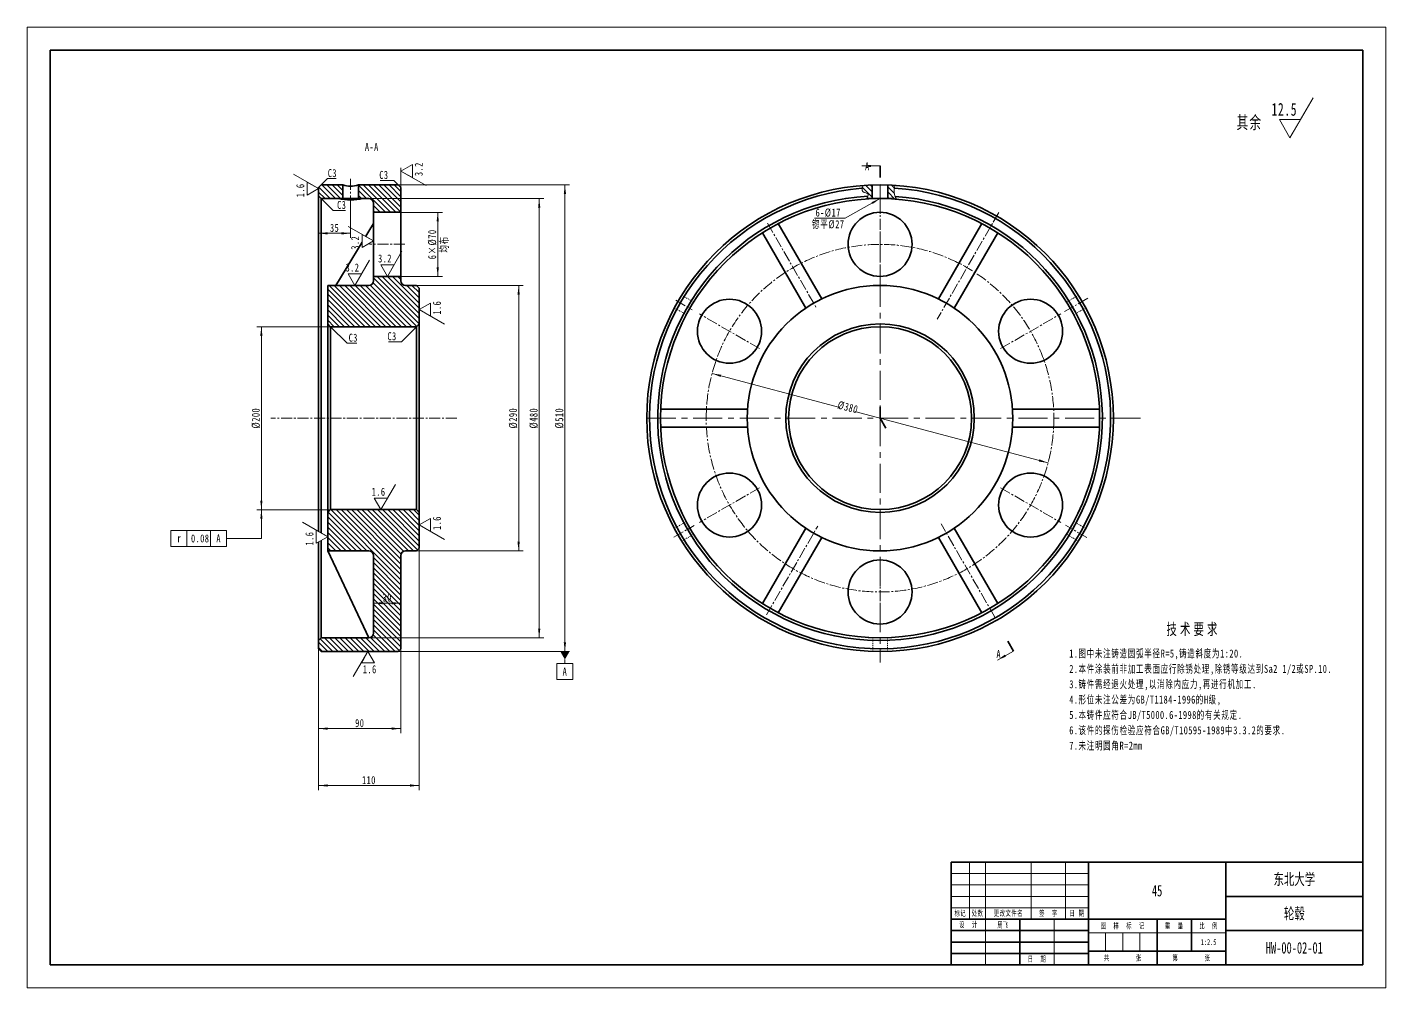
# Model space of a CAD drawing. Header units: millimetres. Extents: x -742 to 742, y -525 to 525.
import ezdxf
from ezdxf.enums import TextEntityAlignment as Align

# ---------------------------------------------------------------- set-up
doc = ezdxf.new("R2010")
doc.units = ezdxf.units.MM
for name, pattern in [('CENTER', [50.8, 31.75, -6.35, 6.35, -6.35]), ('点画线', [18, 12, -2, 2, -2]), ('虚线', [2, 1, -1])]:
    doc.linetypes.add(name, pattern=pattern)
doc.layers.get('0').update_dxf_attribs({"lineweight": 35})
for name, color, linetype, lineweight in [('中心线', 1, 'CENTER', 15), ('中心线层', 1, '点画线', 18), ('剖面线层', 4, 'Continuous', 18), ('尺寸线层', 3, 'Continuous', 18), ('粗实线层', 7, 'Continuous', 35), ('细实线层', 7, 'Continuous', 18), ('虚线层', 6, '虚线', 18)]:
    doc.layers.add(name, color=color, linetype=linetype, lineweight=lineweight)
doc.styles.add('TitleStyle', font='', dxfattribs={"width": 0.667})
doc.styles.add('标准', font='', dxfattribs={"width": 0.667})
doc.styles.get('TitleStyle').set_extended_font_data('宋体')
doc.styles.get('标准').set_extended_font_data('宋体')
doc.dimstyles.new('标准', dxfattribs={"dimscale": 2.5, "dimtxt": 3.5, "dimasz": 4, "dimexe": 2, "dimexo": 0, "dimtad": 1, "dimdsep": 46, "dimtxsty": '标准', "dimblk": '_CAXARROW', "dimcen": 0, "dimdle": 6, "dimazin": 2, "dimtfac": 0.707107, "dimtdec": 3, "dimtmove": 2, "dimatfit": 3, "dimfxl": 1, "dimfrac": 2, "dimtolj": 1, "dimarcsym": 1})
pattern_1 = [(135, (0, 0), (-2.828427, -2.828427), [])]

# ---------------------------------------------------------------- blocks, each defined once
blk = doc.blocks.new('*X2')
at = {"layer": '尺寸线层', "linetype": 'Continuous'}
for points in [[(-154.8, 352.6), (-153.5, 342.6), (-156, 342.6)], [(-154.8, -157.4), (-153.5, -147.4), (-156, -147.4)]]:
    blk.add_hatch(color=0, dxfattribs=at).paths.add_polyline_path(points, flags=0)
at = {"layer": '尺寸线层', "color": 0, "linetype": 'Continuous'}
for p, q in [((-337, 352.6), (-149.8, 352.6)), ((-154.8, 352.6), (-154.8, -157.4)), ((-337, -157.4), (-149.8, -157.4))]:
    blk.add_line(p, q, dxfattribs=at)
at = {"layer": '尺寸线层', "color": 0, "insert": (-160.8, 97.6), "char_height": 8.75, "width": 34.522, "attachment_point": 5, "rotation": 90, "line_spacing_factor": 1.15057, "style": '标准'}
blk.add_mtext('\\T1.1;%%C510', dxfattribs=at)
blk = doc.blocks.new('_CAXARROW')
blk.add_hatch(color=0).paths.add_polyline_path([(0, 0), (-1, 0.125), (-1, -0.125)], flags=0)
blk = doc.blocks.new('*X3')
at = {"layer": '尺寸线层', "linetype": 'Continuous'}
for points in [[(-205.3, 242.7), (-204.1, 232.7), (-206.6, 232.7)], [(-205.3, -47.5), (-204.1, -37.5), (-206.6, -37.5)]]:
    blk.add_hatch(color=0, dxfattribs=at).paths.add_polyline_path(points, flags=0)
at = {"layer": '尺寸线层', "color": 0, "linetype": 'Continuous'}
for p, q in [((-317, 242.7), (-200.3, 242.7)), ((-205.3, 242.7), (-205.3, -47.5)), ((-317, -47.5), (-200.3, -47.5))]:
    blk.add_line(p, q, dxfattribs=at)
at = {"layer": '尺寸线层', "color": 0, "insert": (-211.3, 97.6), "char_height": 8.75, "width": 34.522, "attachment_point": 5, "rotation": 90, "line_spacing_factor": 1.15057, "style": '标准'}
blk.add_mtext('\\T1.1;%%C290', dxfattribs=at)
blk = doc.blocks.new('*X4')
at = {"layer": '尺寸线层', "linetype": 'Continuous'}
for points in [[(-486.5, 197.6), (-485.3, 187.6), (-487.8, 187.6)], [(-486.5, -2.4), (-485.3, 7.6), (-487.8, 7.6)]]:
    blk.add_hatch(color=0, dxfattribs=at).paths.add_polyline_path(points, flags=0)
at = {"layer": '尺寸线层', "color": 0, "linetype": 'Continuous'}
for p, q in [((-317, 197.6), (-491.5, 197.6)), ((-486.5, 197.6), (-486.5, -2.4)), ((-317, -2.4), (-491.5, -2.4))]:
    blk.add_line(p, q, dxfattribs=at)
at = {"layer": '尺寸线层', "color": 0, "insert": (-492.5, 97.6), "char_height": 8.75, "width": 34.522, "attachment_point": 5, "rotation": 90, "line_spacing_factor": 1.15057, "style": '标准'}
blk.add_mtext('\\T1.1;%%C200', dxfattribs=at)
blk = doc.blocks.new('*X5')
at = {"layer": '尺寸线层', "linetype": 'Continuous'}
for points in [[(-424, -303.9), (-414, -305.1), (-414, -302.6)], [(-314, -303.9), (-324, -305.1), (-324, -302.6)]]:
    blk.add_hatch(color=0, dxfattribs=at).paths.add_polyline_path(points, flags=0)
at = {"layer": '尺寸线层', "color": 0, "linetype": 'Continuous'}
for p, q in [((-314, -44.5), (-314, -308.9)), ((-424, -145.4), (-424, -308.9)), ((-314, -303.9), (-424, -303.9))]:
    blk.add_line(p, q, dxfattribs=at)
at = {"layer": '尺寸线层', "color": 0, "insert": (-369, -298), "char_height": 8.75, "width": 23.971, "attachment_point": 5, "line_spacing_factor": 1.15057, "style": '标准'}
blk.add_mtext('\\T1.1;110', dxfattribs=at)
blk = doc.blocks.new('*X6')
at = {"layer": '尺寸线层', "linetype": 'Continuous'}
for points in [[(-424, -241.7), (-414, -242.9), (-414, -240.4)], [(-334, -241.7), (-344, -242.9), (-344, -240.4)]]:
    blk.add_hatch(color=0, dxfattribs=at).paths.add_polyline_path(points, flags=0)
at = {"layer": '尺寸线层', "color": 0, "linetype": 'Continuous'}
for p, q in [((-424, -154.4), (-424, -246.7)), ((-334, -154.4), (-334, -246.7)), ((-334, -241.7), (-424, -241.7))]:
    blk.add_line(p, q, dxfattribs=at)
at = {"layer": '尺寸线层', "color": 0, "insert": (-379, -235.7), "char_height": 8.75, "width": 17.5, "attachment_point": 5, "line_spacing_factor": 1.15057, "style": '标准'}
blk.add_mtext('\\T1.1;90', dxfattribs=at)
blk = doc.blocks.new('*X7')
at = {"layer": '尺寸线层', "linetype": 'Continuous'}
for points in [[(-364, -104.6), (-354, -105.8), (-354, -103.3)], [(-334, -104.6), (-344, -105.8), (-344, -103.3)]]:
    blk.add_hatch(color=0, dxfattribs=at).paths.add_polyline_path(points, flags=0)
at = {"layer": '尺寸线层', "color": 0, "linetype": 'Continuous'}
for p, q in [((-364, -89.5), (-364, -109.6)), ((-334, -92.2), (-334, -109.6)), ((-334, -104.6), (-364, -104.6))]:
    blk.add_line(p, q, dxfattribs=at)
at = {"layer": '尺寸线层', "color": 0, "insert": (-349, -98.6), "char_height": 8.75, "width": 17.5, "attachment_point": 5, "line_spacing_factor": 1.15057, "style": '标准'}
blk.add_mtext('\\T1.1;30', dxfattribs=at)
blk = doc.blocks.new('*X8')
at = {"layer": '尺寸线层', "linetype": 'Continuous'}
for points in [[(-182.9, 337.6), (-184.1, 327.6), (-181.6, 327.6)], [(-182.9, -142.4), (-184.1, -132.4), (-181.6, -132.4)]]:
    blk.add_hatch(color=0, dxfattribs=at).paths.add_polyline_path(points, flags=0)
at = {"layer": '尺寸线层', "color": 0, "linetype": 'Continuous'}
for p, q in [((-369, 337.6), (-177.9, 337.6)), ((-182.9, -142.4), (-182.9, 337.6)), ((-369, -142.4), (-177.9, -142.4))]:
    blk.add_line(p, q, dxfattribs=at)
at = {"layer": '尺寸线层', "color": 0, "insert": (-188.8, 97.6), "char_height": 8.75, "width": 34.522, "attachment_point": 5, "rotation": 90, "line_spacing_factor": 1.15057, "style": '标准'}
blk.add_mtext('\\T1.1;%%C480', dxfattribs=at)
blk = doc.blocks.new('*X9')
at = {"layer": '尺寸线层', "linetype": 'Continuous'}
for points in [[(6.1, 146.5), (16.1, 145.1), (15.4, 142.7)], [(373.3, 48.8), (364, 52.6), (363.3, 50.2)]]:
    blk.add_hatch(color=0, dxfattribs=at).paths.add_polyline_path(points, flags=0)
at = {"layer": '尺寸线层', "color": 0, "linetype": 'Continuous'}
for p, q in [((145.6, 109.4), (6.1, 146.5)), ((162.3, 104.9), (373.3, 48.8))]:
    blk.add_line(p, q, dxfattribs=at)
at = {"layer": '尺寸线层', "color": 0, "insert": (154.5, 109.5), "char_height": 8.75, "width": 34.522, "attachment_point": 5, "rotation": 345.1022, "line_spacing_factor": 1.15057, "style": '标准'}
blk.add_mtext('\\T1.1;%%C380', dxfattribs=at)
blk = doc.blocks.new('*X10')
at = {"layer": '尺寸线层', "linetype": 'Continuous'}
for points in [[(-293.7, 322.6), (-292.5, 312.6), (-295, 312.6)], [(-293.7, 252.6), (-292.5, 262.6), (-295, 262.6)]]:
    blk.add_hatch(color=0, dxfattribs=at).paths.add_polyline_path(points, flags=0)
at = {"layer": '尺寸线层', "color": 0, "linetype": 'Continuous'}
for p, q in [((-334, 322.6), (-288.7, 322.6)), ((-293.7, 322.6), (-293.7, 252.6)), ((-334, 252.6), (-288.7, 252.6))]:
    blk.add_line(p, q, dxfattribs=at)
at = {"layer": '尺寸线层', "color": 0, "char_height": 8.75, "attachment_point": 5, "rotation": 90, "line_spacing_factor": 1.15057, "style": '标准'}
for s, insert, width in [('\\T1.1;6×%%C70', (-299.7, 287.6), 51.789), ('\\T1.1;均布', (-286.4, 287.6), 32.657)]:
    blk.add_mtext(s, dxfattribs=dict(at, insert=insert, width=width))
blk = doc.blocks.new('*X11')
at = {"layer": '尺寸线层', "color": 0, "linetype": 'Continuous'}
blk.add_line((0, 0), (18.1, -18.1), dxfattribs=at)
at = {"layer": '尺寸线层', "color": 0}
blk.add_line((18.1, -18.1), (28.9, -18.1), dxfattribs=at)
at = {"layer": '尺寸线层', "color": 0, "insert": (24.9, -12.1), "char_height": 8.75, "width": 17.5, "attachment_point": 5, "line_spacing_factor": 1.15057, "style": '标准'}
blk.add_mtext('\\T1.1;C3', dxfattribs=at)
blk = doc.blocks.new('*X12')
at = {"layer": '尺寸线层', "color": 0, "linetype": 'Continuous'}
blk.add_line((0, 0), (-16.5, -16.5), dxfattribs=at)
at = {"layer": '尺寸线层', "color": 0}
blk.add_line((-16.5, -16.5), (-30.7, -16.5), dxfattribs=at)
at = {"layer": '尺寸线层', "color": 0, "insert": (-26.7, -10.5), "char_height": 8.75, "width": 17.5, "attachment_point": 5, "line_spacing_factor": 1.15057, "style": '标准'}
blk.add_mtext('\\T1.1;C3', dxfattribs=at)
blk = doc.blocks.new('*X13')
at = {"layer": '尺寸线层', "color": 0, "linetype": 'Continuous'}
blk.add_line((0, 0), (13, -13), dxfattribs=at)
at = {"layer": '尺寸线层', "color": 0}
blk.add_line((13, -13), (26.3, -13), dxfattribs=at)
at = {"layer": '尺寸线层', "color": 0, "insert": (22.3, -7), "char_height": 8.75, "width": 17.5, "attachment_point": 5, "line_spacing_factor": 1.15057, "style": '标准'}
blk.add_mtext('\\T1.1;C3', dxfattribs=at)
blk = doc.blocks.new('*X14')
at = {"layer": '尺寸线层', "color": 0, "linetype": 'Continuous'}
blk.add_line((0, 0), (6.9, 6.9), dxfattribs=at)
at = {"layer": '尺寸线层', "color": 0}
blk.add_line((6.9, 6.9), (16.1, 6.9), dxfattribs=at)
at = {"layer": '尺寸线层', "color": 0, "insert": (12.1, 12.8), "char_height": 8.75, "width": 17.5, "attachment_point": 5, "line_spacing_factor": 1.15057, "style": '标准'}
blk.add_mtext('\\T1.1;C3', dxfattribs=at)
blk = doc.blocks.new('*X15')
at = {"layer": '尺寸线层', "color": 0}
blk.add_line((-4.9, 4.9), (-19.6, 4.9), dxfattribs=at)
at = {"layer": '尺寸线层', "color": 0, "linetype": 'Continuous'}
blk.add_line((0, 0), (-4.9, 4.9), dxfattribs=at)
at = {"layer": '尺寸线层', "color": 0, "insert": (-15.6, 10.8), "char_height": 8.75, "width": 17.5, "attachment_point": 5, "line_spacing_factor": 1.15057, "style": '标准'}
blk.add_mtext('\\T1.1;C3', dxfattribs=at)
blk = doc.blocks.new('*X16')
at = {"layer": '尺寸线层', "linetype": 'Continuous'}
for points in [[(-424, 299.7), (-414, 298.4), (-414, 300.9)], [(-389, 299.7), (-399, 298.4), (-399, 300.9)]]:
    blk.add_hatch(color=0, dxfattribs=at).paths.add_polyline_path(points, flags=0)
at = {"layer": '尺寸线层', "color": 0, "linetype": 'Continuous'}
for p, q in [((-424, 349.6), (-424, 294.7)), ((-389, 331.7), (-389, 294.7)), ((-389, 299.7), (-424, 299.7))]:
    blk.add_line(p, q, dxfattribs=at)
at = {"layer": '尺寸线层', "color": 0, "insert": (-406.5, 305.6), "char_height": 8.75, "width": 17.5, "attachment_point": 5, "line_spacing_factor": 1.15057, "style": '标准'}
blk.add_mtext('\\T1.1;35', dxfattribs=at)
blk = doc.blocks.new('*X17')
at = {"layer": '尺寸线层'}
for points in [[(-20, 275.7), (-10, 274.4), (-10, 276.9)], [(128.4, -264.5), (137.7, -260.6), (136.5, -258.4)]]:
    blk.add_hatch(color=0, dxfattribs=at).paths.add_polyline_path(points, flags=0)
at = {"layer": '尺寸线层', "color": 0}
for p, q in [((0, 275.7), (-20, 275.7)), ((145.8, -254.5), (128.4, -264.5))]:
    blk.add_line(p, q, dxfattribs=at)
at = {"layer": '尺寸线层', "color": 0, "linetype": 'Continuous', "lineweight": 35}
for p, q in [((0, 275.7), (0, 263.2)), ((0, 12.5), (0, 0)), ((0, 0), (6.2, -10.8)), ((139.5, -243.7), (145.8, -254.5))]:
    blk.add_line(p, q, dxfattribs=at)
at = {"layer": '尺寸线层', "color": 0, "char_height": 8.75, "width": 17.5, "attachment_point": 5, "line_spacing_factor": 1.15057, "style": '标准'}
for insert in [(-13.9, 275.2), (129.7, -257.8)]:
    blk.add_mtext('\\T1.1;A', dxfattribs=dict(at, insert=insert))
blk = doc.blocks.new('*X18')
at = {"layer": '尺寸线层', "linetype": 'Continuous'}
blk.add_hatch(color=0, dxfattribs=at).paths.add_polyline_path([(189.7, 337.6), (181.6, 331.7), (180.4, 333.8)], flags=0)
at = {"layer": '尺寸线层', "color": 0, "linetype": 'Continuous'}
blk.add_line((189.7, 337.6), (151.6, 316.2), dxfattribs=at)
at = {"layer": '尺寸线层', "color": 0}
blk.add_line((151.6, 316.2), (117.9, 316.2), dxfattribs=at)
at = {"layer": '尺寸线层', "color": 0, "char_height": 8.75, "attachment_point": 5, "line_spacing_factor": 1.15057, "style": '标准'}
for s, insert, width in [('\\T1.1;6-%%C17', (133, 322.2), 43.312), ('\\T1.1;锪平%%C27', (133, 309.1), 60.136)]:
    blk.add_mtext(s, dxfattribs=dict(at, insert=insert, width=width))
blk = doc.blocks.new('*X19')
at = {"layer": '粗实线层'}
for p, q in [((-287, 200), (-287, -200)), ((287, 200), (-287, 200)), ((287, -200), (287, 200)), ((-287, -200), (287, -200))]:
    blk.add_line(p, q, dxfattribs=at)
at = {"layer": '细实线层'}
for p, q in [((297, 210), (-297, 210)), ((-297, 210), (-297, -210)), ((297, -210), (297, 210)), ((-297, -210), (297, -210))]:
    blk.add_line(p, q, dxfattribs=at)
blk = doc.blocks.new('*X20')
at = {"layer": '尺寸线层'}
blk.add_hatch(color=0, dxfattribs=at).paths.add_polyline_path([(5.1, 0), (-5.1, 0), (0, -8.8)], flags=0)
at = {"layer": '尺寸线层', "color": 0, "lineweight": -2}
for p, q in [((8.8, -13.1), (-8.8, -13.1)), ((-8.8, -30.6), (-8.8, -13.1)), ((0, -8.8), (0, -13.1)), ((8.8, -13.1), (8.8, -30.6)), ((-8.8, -30.6), (8.8, -30.6))]:
    blk.add_line(p, q, dxfattribs=at)
at = {"layer": '尺寸线层', "color": 0, "lineweight": -2, "insert": (0, -21.9), "char_height": 8.75, "width": 17.5, "attachment_point": 5, "line_spacing_factor": 1.15057, "style": '标准'}
blk.add_mtext('\\T1.1;A', dxfattribs=at)
blk = doc.blocks.new('*X21')
at = {"layer": '尺寸线层', "linetype": 'Continuous', "lineweight": -2}
blk.add_hatch(color=0, dxfattribs=at).paths.add_polyline_path([(0, 0), (1.3, -10), (-1.2, -10)], flags=0)
at = {"layer": '尺寸线层', "color": 0, "linetype": 'Continuous', "lineweight": -2}
for p, q in [((0, 0), (0, -31.5)), ((-98.8, -22.8), (-81.3, -22.8)), ((-98.8, -40.3), (-98.8, -22.8)), ((-81.3, -22.8), (-81.3, -40.3)), ((-81.3, -22.8), (-38, -22.8)), ((-55.5, -22.8), (-55.5, -40.3)), ((-38, -22.8), (-38, -40.3)), ((-81.3, -40.3), (-98.8, -40.3)), ((-81.3, -40.3), (-38, -40.3)), ((0, -31.5), (-38, -31.5))]:
    blk.add_line(p, q, dxfattribs=at)
at = {"layer": '尺寸线层', "color": 0, "char_height": 8.75, "width": 17.5, "attachment_point": 5, "line_spacing_factor": 1.15057, "style": '标准'}
for s, insert in [('{\\fCXGDT;\\W1;\\T1;r}', (-90, -31.5)), ('\\T1.1;A', (-46.7, -31.5))]:
    blk.add_mtext(s, dxfattribs=dict(at, insert=insert))
at = {"layer": '尺寸线层', "color": 0, "lineweight": -2, "insert": (-76.9, -31.5), "char_height": 8.75, "width": 34.131, "attachment_point": 4, "line_spacing_factor": 1.15057, "style": '标准'}
blk.add_mtext('\\T1.1;0.08', dxfattribs=at)
blk = doc.blocks.new('*X22')
at = {"layer": '尺寸线层', "color": 0, "lineweight": -2, "line_spacing_factor": 1.15057}
for s, insert, char_height, width, attachment_point, style in [('\\T1.3;技术要求', (135.8, 0), 12.5, 605.567, 2, 'TitleStyle'), ('\\T1.1;1.图中未注铸造圆弧半径R=5,铸造斜度为1:20.\\P2.本件涂装前非加工表面应行除锈处理,除锈等级达到Sa2 1/2或SP.10.\\P3.铸件需经退火处理,以消除内应力,再进行机加工.\\P4.形位未注公差为GB/T1184-1996的H级,\\P5.本铸件应符合JB/T5000.6-1998的有关规定.\\P6.该件的探伤检验应符合GB/T10595-1989中3.3.2的要求.\\P7.未注明圆角R=2mm', (0, -28.5), 8.75, 302.784, 1, '标准')]:
    blk.add_mtext(s, dxfattribs=dict(at, insert=insert, char_height=char_height, width=width, attachment_point=attachment_point, style=style))
blk = doc.blocks.new('*X23')
at = {"layer": '尺寸线层', "color": 0, "linetype": 'Continuous'}
for p, q in [((0, 0), (25.4, 44)), ((0, 0), (-11.5, 20)), ((-11.5, 20), (11.5, 20))]:
    blk.add_line(p, q, dxfattribs=at)
at = {"layer": '尺寸线层', "color": 0, "insert": (7.9, 31.2), "char_height": 14, "width": 41.818, "attachment_point": 6, "line_spacing_factor": 1.15057, "style": '标准'}
blk.add_mtext('\\T1.1;12.5', dxfattribs=at)
blk = doc.blocks.new('*X24')
at = {"layer": '粗实线层'}
for p, q in [((-180, 45), (-180, 0)), ((0, 45), (-180, 45)), ((-120, 45), (-120, 0)), ((-60, 45), (-60, 0)), ((0, 0), (0, 45)), ((0, 30), (-60, 30)), ((-180, 20), (-60, 20)), ((-150, 20), (-150, 0)), ((-90, 20), (-90, 0)), ((-75, 20), (-75, 6)), ((-180, 15), (-120, 15)), ((0, 15), (-60, 15)), ((-180, 10), (-120, 10)), ((-120, 6), (-60, 6)), ((-180, 5), (-120, 5)), ((-180, 0), (0, 0))]:
    blk.add_line(p, q, dxfattribs=at)
at = {"layer": '细实线层'}
for p, q in [((-172, 45), (-172, 20)), ((-165, 45), (-165, 0)), ((-145, 45), (-145, 20)), ((-130, 45), (-130, 20)), ((-180, 40), (-120, 40)), ((-180, 35), (-120, 35)), ((-180, 30), (-120, 30)), ((-180, 25), (-120, 25)), ((-135, 20), (-135, 0)), ((-120, 14), (-60, 14)), ((-112.5, 14), (-112.5, 6)), ((-105, 14), (-105, 6)), ((-97.5, 14), (-97.5, 6))]:
    blk.add_line(p, q, dxfattribs=at)
at = {"layer": '尺寸线层', "char_height": 2.5, "attachment_point": 5, "line_spacing_factor": 0.99982, "style": '标准'}
for s, insert, width in [('\\T1.1;标记', (-176, 22.5), 14), ('\\T1.1;处数', (-168.5, 22.5), 12), ('\\T1.1;更改文件名', (-155, 22.5), 38), ('\\T1.1;签  字', (-137.5, 22.5), 28), ('\\T1.1;日 期', (-125, 22.5), 18), ('\\T1.1;设  计', (-172.5, 17.5), 28), ('\\T1.1;图  样  标  记', (-105, 17), 58), ('\\T1.1;重  量', (-82.5, 17), 28), ('\\T1.1;比  例', (-67.5, 17), 28), ('\\T1.1;日  期', (-142.5, 2.5), 28), ('\\T1.1;共', (-112, 3), 8), ('\\T1.1;张', (-98, 3), 8), ('\\T1.1;第', (-82, 3), 8), ('\\T1.1;张', (-68, 3), 8)]:
    blk.add_mtext(s, dxfattribs=dict(at, insert=insert, width=width))
at = {"layer": '尺寸线层', "style": '标准'}
for tag, height, width, p in [('标记D', 2.61, 0.667, (-176, 42.5)), ('处数D', 2.61, 0.617214, (-168.5, 42.5)), ('更改文件名D', 2.61, 0.667, (-155, 42.5)), ('更改签字D', 2.61, 0.667, (-137.5, 42.5)), ('更改日期D', 2.61, 0.509786, (-125, 42.5)), ('标记C', 2.61, 0.667, (-176, 37.5)), ('处数C', 2.61, 0.617214, (-168.5, 37.5)), ('更改文件名C', 2.61, 0.667, (-155, 37.5)), ('更改签字C', 2.61, 0.667, (-137.5, 37.5)), ('更改日期C', 2.61, 0.509786, (-125, 37.5)), ('材料名称', 5.22, 0.667, (-90, 32.5)), ('单位名称', 5.22, 0.667, (-30, 37.5)), ('标记B', 2.61, 0.667, (-176, 32.5)), ('处数B', 2.61, 0.617214, (-168.5, 32.5)), ('更改文件名B', 2.61, 0.667, (-155, 32.5)), ('更改签字B', 2.61, 0.667, (-137.5, 32.5)), ('更改日期B', 2.61, 0.509786, (-125, 32.5)), ('标记A', 2.61, 0.667, (-176, 27.5)), ('处数A', 2.61, 0.617214, (-168.5, 27.5)), ('更改文件名A', 2.61, 0.667, (-155, 27.5)), ('更改签字A', 2.61, 0.667, (-137.5, 27.5)), ('更改日期A', 2.61, 0.509786, (-125, 27.5)), ('图纸名称', 5.22, 0.667, (-30, 22.5)), ('设计', 2.61, 0.667, (-157.5, 17.5)), ('图样标记S', 2.61, 0.368179, (-116.25, 10)), ('图样标记A', 2.61, 0.368179, (-108.75, 10)), ('图样标记B', 2.61, 0.368179, (-101.25, 10)), ('图样标记C', 2.61, 0.368179, (-93.75, 10)), ('重量', 2.61, 0.667, (-82.5, 10)), ('图纸比例', 2.61, 0.667, (-67.5, 10)), ('图纸编号', 5.22, 0.667, (-30, 7.5)), ('设计日期', 2.61, 0.667, (-127.5, 2.5)), ('页数', 2.61, 0.667, (-105, 3)), ('页码', 2.61, 0.667, (-75, 3))]:
    blk.add_attdef(tag, text='', height=height, dxfattribs=dict(at, width=width)).set_placement(p, align=Align.MIDDLE_CENTER)
blk = doc.blocks.new('*X25')
at = {"layer": '尺寸线层', "color": 0, "linetype": 'Continuous'}
for p, q in [((0, 0), (-15.9, -27.5)), ((0, 0), (7.2, -12.5)), ((7.2, -12.5), (-7.2, -12.5))]:
    blk.add_line(p, q, dxfattribs=at)
at = {"layer": '尺寸线层', "color": 0, "insert": (-5.5, -19.5), "char_height": 8.75, "width": 19.397, "attachment_point": 4, "line_spacing_factor": 1.15057, "style": '标准'}
blk.add_mtext('\\T1.1;1.6', dxfattribs=at)
blk = doc.blocks.new('*X26')
at = {"layer": '尺寸线层', "color": 0, "linetype": 'Continuous'}
for p, q in [((0, 0), (-27.5, 15.9)), ((-12.5, -7.2), (-12.5, 7.2)), ((0, 0), (-12.5, -7.2))]:
    blk.add_line(p, q, dxfattribs=at)
at = {"layer": '尺寸线层', "color": 0, "insert": (-19.9, 5.5), "char_height": 8.75, "width": 19.397, "attachment_point": 6, "rotation": 90, "line_spacing_factor": 1.15057, "style": '标准'}
blk.add_mtext('\\T1.1;1.6', dxfattribs=at)
blk = doc.blocks.new('*X27')
at = {"layer": '尺寸线层', "color": 0, "linetype": 'Continuous'}
for p, q in [((0, 0), (12.5, 7.2)), ((0, 0), (27.5, -15.9)), ((12.5, 7.2), (12.5, -7.2))]:
    blk.add_line(p, q, dxfattribs=at)
at = {"layer": '尺寸线层', "color": 0, "insert": (19.5, -5.5), "char_height": 8.75, "width": 19.397, "attachment_point": 4, "rotation": 90, "line_spacing_factor": 1.15057, "style": '标准'}
blk.add_mtext('\\T1.1;1.6', dxfattribs=at)
blk = doc.blocks.new('*X28')
at = {"layer": '尺寸线层', "color": 0, "linetype": 'Continuous'}
for p, q in [((0, 0), (15.9, 27.5)), ((0, 0), (-7.2, 12.5)), ((-7.2, 12.5), (7.2, 12.5))]:
    blk.add_line(p, q, dxfattribs=at)
at = {"layer": '尺寸线层', "color": 0, "insert": (5, 19.5), "char_height": 8.75, "width": 19.397, "attachment_point": 6, "line_spacing_factor": 1.15057, "style": '标准'}
blk.add_mtext('\\T1.1;1.6', dxfattribs=at)
blk = doc.blocks.new('*X29')
at = {"layer": '尺寸线层', "color": 0, "linetype": 'Continuous'}
for p, q in [((0, 0), (15.9, 27.5)), ((0, 0), (-7.2, 12.5)), ((-7.2, 12.5), (7.2, 12.5))]:
    blk.add_line(p, q, dxfattribs=at)
at = {"layer": '尺寸线层', "color": 0, "insert": (4.9, 19.5), "char_height": 8.75, "width": 19.25, "attachment_point": 6, "line_spacing_factor": 1.15057, "style": '标准'}
blk.add_mtext('\\T1.1;3.2', dxfattribs=at)
blk = doc.blocks.new('*X30')
at = {"layer": '尺寸线层', "color": 0, "linetype": 'Continuous'}
for p, q in [((0, 0), (-27.5, 15.9)), ((-12.5, -7.2), (-12.5, 7.2)), ((0, 0), (-12.5, -7.2))]:
    blk.add_line(p, q, dxfattribs=at)
at = {"layer": '尺寸线层', "color": 0, "insert": (-20, 5.5), "char_height": 8.75, "width": 19.25, "attachment_point": 6, "rotation": 90, "line_spacing_factor": 1.15057, "style": '标准'}
blk.add_mtext('\\T1.1;3.2', dxfattribs=at)
blk = doc.blocks.new('*X31')
at = {"layer": '尺寸线层', "color": 0, "linetype": 'Continuous'}
for p, q in [((0, 0), (15.9, 27.5)), ((0, 0), (-7.2, 12.5)), ((-7.2, 12.5), (7.2, 12.5))]:
    blk.add_line(p, q, dxfattribs=at)
at = {"layer": '尺寸线层', "color": 0, "insert": (4.9, 19.5), "char_height": 8.75, "width": 19.25, "attachment_point": 6, "line_spacing_factor": 1.15057, "style": '标准'}
blk.add_mtext('\\T1.1;3.2', dxfattribs=at)
blk = doc.blocks.new('*X32')
at = {"layer": '尺寸线层', "color": 0, "linetype": 'Continuous'}
for p, q in [((0, 0), (12.5, 7.2)), ((0, 0), (27.5, -15.9)), ((12.5, 7.2), (12.5, -7.2))]:
    blk.add_line(p, q, dxfattribs=at)
at = {"layer": '尺寸线层', "color": 0, "linetype": 'Continuous', "lineweight": -2}
blk.add_line((0, -18.1), (0, 3.5), dxfattribs=at)
at = {"layer": '尺寸线层', "color": 0, "insert": (19.5, -5.5), "char_height": 8.75, "width": 19.25, "attachment_point": 4, "rotation": 90, "line_spacing_factor": 1.15057, "style": '标准'}
blk.add_mtext('\\T1.1;3.2', dxfattribs=at)
blk = doc.blocks.new('*X33')
at = {"layer": '尺寸线层', "color": 0, "linetype": 'Continuous'}
for p, q in [((0, 0), (12.5, 7.2)), ((0, 0), (27.5, -15.9)), ((12.5, 7.2), (12.5, -7.2))]:
    blk.add_line(p, q, dxfattribs=at)
at = {"layer": '尺寸线层', "color": 0, "insert": (19.5, -5.5), "char_height": 8.75, "width": 19.397, "attachment_point": 4, "rotation": 90, "line_spacing_factor": 1.15057, "style": '标准'}
blk.add_mtext('\\T1.1;1.6', dxfattribs=at)
blk = doc.blocks.new('*X34')
at = {"layer": '尺寸线层', "color": 0, "linetype": 'Continuous'}
for p, q in [((0, 0), (-27.5, 15.9)), ((-12.5, -7.2), (-12.5, 7.2)), ((0, 0), (-12.5, -7.2))]:
    blk.add_line(p, q, dxfattribs=at)
at = {"layer": '尺寸线层', "color": 0, "insert": (-19.9, 5.5), "char_height": 8.75, "width": 19.397, "attachment_point": 6, "rotation": 90, "line_spacing_factor": 1.15057, "style": '标准'}
blk.add_mtext('\\T1.1;1.6', dxfattribs=at)

msp = doc.modelspace()

# ---------------------------------------------------------------- hatches: boundary and pattern name
at = {"layer": '剖面线层'}
h = msp.add_hatch(dxfattribs=at)
h.set_pattern_fill('无图案', color=256, scale=4, angle=135, style=0, pattern_type=0)
h.set_pattern_definition(pattern_1)
h.paths.add_polyline_path([(-424.021, 340.644), (-424.021, 341.641), (-424.021, 349.644), (-421.021, 352.644), (-397.521, 352.644), (-397.521, 337.644), (-402.521, 337.644), (-421.021, 337.644)], flags=0)
edge = h.paths.add_edge_path(flags=0)
edge.add_line((-380.521, 337.644), (-380.521, 344.186))
edge.add_line((-380.521, 344.186), (-380.521, 352.644))
edge.add_line((-380.521, 352.644), (-337.021, 352.644))
edge.add_line((-337.021, 352.644), (-334.021, 349.644))
edge.add_line((-334.021, 349.644), (-334.021, 322.644))
edge.add_line((-334.021, 322.644), (-364.021, 322.644))
edge.add_line((-364.021, 322.644), (-364.021, 332.644))
edge.add_arc((-369.021, 332.644), 5, 0, 90)
edge.add_line((-369.021, 337.644), (-375.521, 337.644))
edge.add_line((-375.521, 337.644), (-380.521, 337.644))
edge = h.paths.add_edge_path(flags=0)
edge.add_line((-414.021, 200.644), (-414.021, 214.349))
edge.add_line((-414.021, 214.349), (-414.021, 242.743))
edge.add_line((-414.021, 242.743), (-405.068, 242.743))
edge.add_line((-405.068, 242.743), (-369.021, 242.743))
edge.add_arc((-369.021, 247.743), 5, 270, 360)
edge.add_line((-364.021, 247.743), (-364.021, 252.644))
edge.add_line((-364.021, 252.644), (-334.021, 252.644))
edge.add_line((-334.021, 252.644), (-334.021, 247.743))
edge.add_arc((-329.021, 247.743), 5, 180, 270)
edge.add_line((-329.021, 242.743), (-317.021, 242.743))
edge.add_line((-317.021, 242.743), (-314.021, 239.743))
edge.add_line((-314.021, 239.743), (-314.021, 200.644))
edge.add_line((-314.021, 200.644), (-317.021, 197.644))
edge.add_line((-317.021, 197.644), (-411.021, 197.644))
edge.add_line((-411.021, 197.644), (-414.021, 200.644))
h = msp.add_hatch(dxfattribs=at)
h.set_pattern_fill('无图案', color=256, scale=4, angle=135, style=0, pattern_type=0)
h.set_pattern_definition(pattern_1)
edge = h.paths.add_edge_path(flags=0)
edge.add_spline(control_points=[(176.49, 340.285), (176.815, 341.101), (177.238, 343.876), (171.282, 343.886), (170.232, 346.465), (170.122, 347.218)], knot_values=[0, 0, 0, 0, 2.3881119, 8.60679555, 10.79814131, 10.79814131, 10.79814131, 10.79814131], weights=[1, 1, 1, 1, 1, 1], degree=3, periodic=0)
edge.add_spline(control_points=[(170.122, 347.218), (169.902, 348.715), (170.328, 350.533), (170.767, 351.941)], knot_values=[0, 0, 0, 0, 4.80351354, 4.80351354, 4.80351354, 4.80351354], weights=[1, 1, 1, 1], degree=3, periodic=0)
edge.add_arc((189.689, 97.644), 255, 91.910213, 94.255492, ccw=False)
edge.add_line((181.189, 352.502), (181.189, 337.644))
edge.add_line((181.189, 337.644), (176.189, 337.644))
edge.add_line((176.189, 337.644), (176.189, 337.264))
edge.add_arc((189.689, 97.644), 240, 93.22459, 93.621384)
edge.add_spline(control_points=[(174.53, 337.164), (175.251, 338.021), (176.056, 339.194), (176.49, 340.285)], knot_values=[0, 0, 0, 0, 3.69951136, 3.69951136, 3.69951136, 3.69951136], weights=[1, 1, 1, 1], degree=3, periodic=0)
edge = h.paths.add_edge_path(flags=0)
edge.add_line((198.189, 337.644), (198.189, 345.634))
edge.add_line((198.189, 345.634), (198.189, 352.502))
edge.add_arc((189.689, 97.644), 255, 86.292548, 88.089787, ccw=False)
edge.add_spline(control_points=[(206.178, 352.11), (205.844, 351.141), (205.576, 350.152), (205.387, 349.154)], knot_values=[0, 0, 0, 0, 3.06238557, 3.06238557, 3.06238557, 3.06238557], weights=[1, 1, 1, 1], degree=3, periodic=0)
edge.add_spline(control_points=[(205.387, 349.154), (205.097, 347.628), (204.885, 344.543), (205.593, 341.535), (206.117, 340.088)], knot_values=[0, 0, 0, 0, 4.62190104, 9.21307647, 9.21307647, 9.21307647, 9.21307647], weights=[1, 1, 1, 1, 1], degree=3, periodic=0)
edge.add_spline(control_points=[(206.117, 340.088), (206.505, 339.019), (206.986, 337.978), (207.537, 336.979)], knot_values=[0, 0, 0, 0, 3.42086794, 3.42086794, 3.42086794, 3.42086794], weights=[1, 1, 1, 1], degree=3, periodic=0)
edge.add_arc((189.689, 97.644), 240, 85.735134, 86.77541)
edge.add_line((203.189, 337.264), (203.189, 337.644))
edge.add_line((203.189, 337.644), (198.189, 337.644))
h = msp.add_hatch(dxfattribs=at)
h.set_pattern_fill('无图案', color=256, scale=4, angle=135, style=0, pattern_type=0)
h.set_pattern_definition(pattern_1)
edge = h.paths.add_edge_path(flags=0)
edge.add_line((-414.021, -47.456), (-414.021, -24.597))
edge.add_line((-414.021, -24.597), (-414.021, -5.356))
edge.add_line((-414.021, -5.356), (-411.021, -2.356))
edge.add_line((-411.021, -2.356), (-317.021, -2.356))
edge.add_line((-317.021, -2.356), (-314.021, -5.356))
edge.add_line((-314.021, -5.356), (-314.021, -44.456))
edge.add_line((-314.021, -44.456), (-317.021, -47.456))
edge.add_line((-317.021, -47.456), (-329.021, -47.456))
edge.add_arc((-329.021, -52.456), 5, 90, 180)
edge.add_line((-334.021, -52.456), (-334.021, -154.356))
edge.add_line((-334.021, -154.356), (-337.021, -157.356))
edge.add_line((-337.021, -157.356), (-397.021, -157.356))
edge.add_line((-397.021, -157.356), (-421.021, -157.356))
edge.add_line((-421.021, -157.356), (-424.021, -154.356))
edge.add_line((-424.021, -154.356), (-424.021, -145.356))
edge.add_line((-424.021, -145.356), (-421.021, -142.356))
edge.add_line((-421.021, -142.356), (-397.021, -142.356))
edge.add_line((-397.021, -142.356), (-369.021, -142.356))
edge.add_arc((-369.021, -137.356), 5, 270, 360)
edge.add_line((-364.021, -137.356), (-364.021, -52.456))
edge.add_arc((-369.021, -52.456), 5, 0, 90)
edge.add_line((-369.021, -47.456), (-414.021, -47.456))

# ---------------------------------------------------------------- linework, layer by layer
at = {"layer": '中心线'}
for p, q in [((189.689, 352.644), (189.689, -169.548)), ((-65.311, 97.644), (475.498, 97.644))]:
    msp.add_line(p, q, dxfattribs=at)
at = {"layer": '中心线层'}
for p, q in [((-389.021, 359.156), (-389.021, 331.696)), ((189.689, 249.644), (189.689, 325.644)), ((319.445, 322.388), (252.206, 205.926)), ((66.599, 310.842), (120.506, 217.472)), ((-329.723, 287.644), (-368.32, 287.644)), ((-33.639, 226.582), (-15.666, 216.205)), ((416.667, 228.69), (391.393, 214.098)), ((58.053, 173.644), (-7.765, 211.644)), ((321.325, 173.644), (387.143, 211.644)), ((-272.945, 97.644), (-476.349, 97.644)), ((58.053, 21.644), (-7.765, -16.356)), ((321.325, 21.644), (387.143, -16.356)), ((-35.803, -32.544), (-13.501, -19.668)), ((65.576, -117.327), (121.529, -20.412)), ((315.205, -119.756), (256.446, -17.983)), ((415.695, -32.841), (392.365, -19.372)), ((189.689, -54.356), (189.689, -130.356))]:
    msp.add_line(p, q, dxfattribs=at)
msp.add_circle((189.689, 97.644), 190, dxfattribs=at)
at = {"layer": '粗实线层'}
for p, q in [((-421.021, 352.644), (-424.021, 349.644)), ((-424.021, 340.644), (-424.021, 349.644)), ((-397.521, 352.644), (-421.021, 352.644)), ((-397.521, 352.644), (-397.521, 337.644)), ((-337.021, 352.644), (-380.521, 352.644)), ((-380.521, 352.644), (-380.521, 337.644)), ((-334.021, 349.644), (-337.021, 352.644)), ((-334.021, 247.743), (-334.021, 349.644)), ((181.189, 352.644), (181.189, 337.644)), ((198.189, 352.644), (198.189, 337.644)), ((-424.021, 340.644), (-424.021, 97.644)), ((-421.021, 337.644), (-424.021, 340.644)), ((-380.521, 337.644), (-421.021, 337.644)), ((-421.021, 337.644), (-421.021, 97.644)), ((-369.021, 337.644), (-380.521, 337.644)), ((-364.021, 247.743), (-364.021, 332.644)), ((189.689, 337.644), (176.189, 337.644)), ((176.189, 337.644), (176.189, 337.264)), ((189.689, 337.644), (203.189, 337.644)), ((203.189, 337.644), (203.189, 337.264)), ((-334.021, 322.644), (-364.021, 322.644)), ((-405.068, 242.743), (-364.021, 310.309)), ((61.133, 300.309), (108.652, 218.004)), ((78.453, 310.309), (125.972, 228.004)), ((300.924, 310.309), (253.406, 228.004)), ((318.245, 300.309), (270.726, 218.004)), ((-334.021, 252.644), (-364.021, 252.644)), ((-414.021, 242.743), (-369.021, 242.743)), ((-414.021, 242.743), (-414.021, 200.644)), ((-317.021, 242.743), (-329.021, 242.743)), ((-317.021, 242.743), (-314.021, 239.743)), ((-314.021, 200.644), (-314.021, 239.743)), ((-414.021, 97.644), (-414.021, 200.644)), ((-414.021, 200.644), (-411.021, 197.644)), ((-317.021, 197.644), (-411.021, 197.644)), ((-411.021, 197.644), (-411.021, 97.644)), ((-314.021, 200.644), (-317.021, 197.644)), ((-317.021, 197.644), (-317.021, 97.644)), ((-314.021, 97.644), (-314.021, 200.644)), ((-317.021, 97.644), (-317.021, 125.363)), ((-50.103, 107.644), (44.935, 107.644)), ((429.48, 107.644), (334.443, 107.644)), ((-424.021, -145.356), (-424.021, 97.644)), ((-421.021, -142.356), (-421.021, 97.644)), ((-414.021, 97.644), (-414.021, -5.356)), ((-411.021, -2.356), (-411.021, 97.644)), ((-317.021, -2.356), (-317.021, 97.644)), ((-317.021, 97.644), (-317.021, 69.924)), ((-314.021, 97.644), (-314.021, -5.356)), ((-50.103, 87.644), (44.935, 87.644)), ((429.48, 87.644), (334.443, 87.644)), ((-414.021, -5.356), (-411.021, -2.356)), ((-414.021, -47.456), (-414.021, -5.356)), ((-317.021, -2.356), (-411.021, -2.356)), ((-314.021, -5.356), (-317.021, -2.356)), ((-314.021, -5.356), (-314.021, -44.456)), ((61.133, -105.022), (108.652, -22.717)), ((318.245, -105.022), (270.726, -22.717)), ((-317.021, -47.456), (-314.021, -44.456)), ((78.453, -115.022), (125.972, -32.717)), ((300.924, -115.022), (253.406, -32.717)), ((-414.021, -47.456), (-369.021, -47.456)), ((-414.021, -47.456), (-369.021, -142.356)), ((-364.021, -52.456), (-364.021, -137.356)), ((-334.021, -52.456), (-334.021, -154.356)), ((-317.021, -47.456), (-329.021, -47.456)), ((-421.021, -142.356), (-424.021, -145.356)), ((-424.021, -145.356), (-424.021, -154.356)), ((-397.021, -142.356), (-421.021, -142.356)), ((-369.021, -142.356), (-397.021, -142.356)), ((-421.021, -157.356), (-424.021, -154.356)), ((-397.021, -157.356), (-421.021, -157.356)), ((-337.021, -157.356), (-397.021, -157.356)), ((-334.021, -154.356), (-337.021, -157.356))]:
    msp.add_line(p, q, dxfattribs=at)
for centre, radius in [((189.689, 97.644), 255), ((189.689, 97.644), 240), ((189.689, 287.644), 35), ((189.689, 97.644), 145.099), ((25.144, 192.644), 35), ((354.234, 192.644), 35), ((189.689, 97.644), 103), ((189.689, 97.644), 100), ((25.144, 2.644), 35), ((354.234, 2.644), 35), ((189.689, -92.356), 35)]:
    msp.add_circle(centre, radius, dxfattribs=at)
for centre, radius, start, end in [((-389.021, 379.016), 27.708, 252.13538, 287.86462), ((189.689, 97.644), 252, 94.492849, 86.428561), ((-389.021, 396.868), 60.744, 257.159128, 282.840872), ((-369.021, 332.644), 5, 0, 90), ((189.689, 97.644), 243, 93.113595, 86.123427), ((-369.021, 247.743), 5, 270, 0), ((-329.021, 247.743), 5, 180, 270), ((-369.021, -52.456), 5, 0, 90), ((-329.021, -52.456), 5, 90, 180), ((-369.021, -137.356), 5, 270, 360)]:
    msp.add_arc(centre, radius, start, end, dxfattribs=at)
at = {"layer": '细实线层'}
for points, knots in [([(170.767, 351.941), (170.107, 349.824), (168.88, 343.89), (178.999, 343.873), (175.79, 338.662), (174.53, 337.164)], [0, 0, 0, 0, 878.68625305, 1713.43603548, 2462.47572544, 2462.47572544, 2462.47572544, 2462.47572544]), ([(206.178, 352.11), (205.335, 349.661), (204.463, 344.386), (206.239, 339.331), (207.537, 336.979)], [0, 0, 0, 0, 906.93166768, 1853.87218792, 1853.87218792, 1853.87218792, 1853.87218792])]:
    msp.add_open_spline(points, degree=3, knots=knots, dxfattribs=at)
at = {"layer": '虚线层'}
for p, q in [((-27.148, 232.072), (-14.157, 224.572)), ((-18.157, 217.644), (-11.407, 229.335)), ((-11.407, 229.335), (-11.078, 229.145)), ((390.785, 229.335), (390.456, 229.145)), ((397.535, 217.644), (390.785, 229.335)), ((406.525, 232.072), (393.535, 224.572)), ((-35.148, 218.215), (-22.157, 210.715)), ((-18.157, 217.644), (-24.907, 205.952)), ((397.535, 217.644), (404.285, 205.952)), ((414.525, 218.215), (401.535, 210.715)), ((-24.907, 205.952), (-24.578, 205.762)), ((404.285, 205.952), (403.956, 205.762)), ((-24.907, -10.665), (-24.578, -10.475)), ((-18.157, -22.356), (-24.907, -10.665)), ((397.535, -22.356), (404.285, -10.665)), ((404.285, -10.665), (403.956, -10.475)), ((-35.148, -22.928), (-22.157, -15.428)), ((-27.148, -36.785), (-14.157, -29.285)), ((-18.157, -22.356), (-11.407, -34.048)), ((397.535, -22.356), (390.785, -34.048)), ((406.525, -36.785), (393.535, -29.285)), ((414.525, -22.928), (401.535, -15.428)), ((-11.407, -34.048), (-11.078, -33.858)), ((390.785, -34.048), (390.456, -33.858)), ((176.189, -142.356), (176.189, -141.976)), ((189.689, -142.356), (176.189, -142.356)), ((181.689, -157.356), (181.689, -142.356)), ((189.689, -142.356), (203.189, -142.356)), ((197.689, -157.356), (197.689, -142.356)), ((203.189, -142.356), (203.189, -141.976))]:
    msp.add_line(p, q, dxfattribs=at)

# ---------------------------------------------------------------- block references
at = {"layer": '尺寸线层'}
for name, p in [('*X17', (189.689, 97.644)), ('*X14', (-421.021, 352.644)), ('*X15', (-337.021, 352.644)), ('*X13', (-421.021, 337.644)), ('*X18', (0, 0)), ('*X11', (-411.021, 197.644)), ('*X12', (-317.021, 197.644)), ('*X22', (396.508, -126.715))]:
    msp.add_blockref(name, p, dxfattribs=at)
at = {"layer": '粗实线层', "xscale": 2.5, "yscale": 2.5, "zscale": 2.5}
msp.add_blockref('*X19', (0, 0), dxfattribs=at)
at = {"layer": '粗实线层'}
ref = msp.add_blockref('*X24', (717.5, -500), dxfattribs=dict(at, xscale=2.5, yscale=2.5, zscale=2.5))
ref.add_attrib('单位名称', '东北大学', dxfattribs={"layer": '尺寸线层', "height": 12.5, "style": '标准', "width": 0.667}).set_placement((642.5, -406.25), align=Align.MIDDLE_CENTER)
ref.add_attrib('图纸名称', '轮毂', dxfattribs={"layer": '尺寸线层', "height": 12.5, "style": '标准', "width": 0.667}).set_placement((642.5, -443.75), align=Align.MIDDLE_CENTER)
ref.add_attrib('图纸编号', 'HW-00-02-01', dxfattribs={"layer": '尺寸线层', "height": 12.5, "style": '标准', "width": 0.667}).set_placement((642.5, -481.25), align=Align.MIDDLE_CENTER)
ref.add_attrib('材料名称', '45', dxfattribs={"layer": '尺寸线层', "height": 12.5, "style": '标准', "width": 0.667}).set_placement((492.5, -418.75), align=Align.MIDDLE_CENTER)
ref.add_attrib('图纸比例', '1:2.5', dxfattribs={"layer": '尺寸线层', "height": 6.25, "style": '标准', "width": 0.667}).set_placement((548.75, -475), align=Align.MIDDLE_CENTER)
ref.add_attrib('设计', '周飞', dxfattribs={"layer": '尺寸线层', "height": 6.25, "style": '标准', "width": 0.667}).set_placement((323.75, -456.25), align=Align.MIDDLE_CENTER)

# ---------------------------------------------------------------- texts
at = {"layer": '尺寸线层', "line_spacing_factor": 1.15057, "style": '标准'}
for s, insert, char_height, width, attachment_point in [('\\T1.1;其余', (579.378, 427.897), 14, 36.4923, 1), ('\\T1.1;A-A', (-365.835, 398.526), 8.75, 19.78782, 2)]:
    msp.add_mtext(s, dxfattribs=dict(at, insert=insert, char_height=char_height, width=width, attachment_point=attachment_point))

# ---------------------------------------------------------------- dimensions: what is measured, and where the dimension line sits
at = {"layer": '尺寸线层'}
for base, p1, p2, picture, middle in [((-424.021, 299.657), (-389.021, 331.696), (-424.021, 349.644), '*X16', (-406.521, 299.657)), ((-424.021, -303.898), (-314.021, -44.456), (-424.021, -145.356), '*X5', (-369.021, -303.898)), ((-364.021, -104.554), (-334.021, -92.187), (-364.021, -89.499), '*X7', (-349.021, -104.554)), ((-424.021, -241.662), (-334.021, -154.356), (-424.021, -154.356), '*X6', (-379.021, -241.662))]:
    dim = msp.add_linear_dim(base=base, p1=p1, p2=p2, dimstyle='标准', override={"dimsah": 1, "dimtfill": 1, "dimtzin": 8}, dxfattribs=at)
    dim.commit()
    dim.dimension.update_dxf_attribs({"geometry": picture, "text_midpoint": middle})
for base, p1, p2, override, picture, middle in [((-154.795, -157.356), (-337.021, 352.644), (-337.021, -157.356), {"dimpost": '%%C<>', "dimsah": 1, "dimtfac": 1, "dimtfill": 1, "dimtzin": 8}, '*X2', (-154.795, 97.644)), ((-182.854, 337.644), (-369.021, -142.356), (-369.021, 337.644), {"dimpost": '%%C<>', "dimsah": 1, "dimtfac": 1, "dimtfill": 1, "dimtzin": 8}, '*X8', (-182.854, 97.644)), ((-293.724, 252.644), (-334.021, 322.644), (-334.021, 252.644), {"dimpost": '6×%%C<>\\X均布', "dimsah": 1, "dimtfac": 1, "dimtfill": 1, "dimtzin": 8}, '*X10', (-293.724, 287.644)), ((-486.527, -2.356), (-317.021, 197.644), (-317.021, -2.356), {"dimpost": '%%C<>', "dimsah": 1, "dimtfac": 1, "dimtfill": 1, "dimtzin": 8}, '*X4', (-486.527, 97.644))]:
    dim = msp.add_linear_dim(base=base, p1=p1, p2=p2, angle=270, dimstyle='标准', override=override, dxfattribs=at)
    dim.commit()
    dim.dimension.update_dxf_attribs({"geometry": picture, "text_midpoint": middle})
dim = msp.add_linear_dim(base=(-205.317, -47.456), p1=(-317.021, 242.743), p2=(-317.021, -47.456), angle=90, text='%%C290', dimstyle='标准', override={"dimsah": 1, "dimtfac": 1, "dimtfill": 1, "dimtzin": 8}, dxfattribs=at)
dim.commit()
dim.dimension.update_dxf_attribs({"geometry": '*X3', "text_midpoint": (-205.317, 97.644)})
dim = msp.add_diameter_dim_2p(p1=(373.302, 48.795), p2=(6.076, 146.492), dimstyle='标准', override={"dimpost": '%%C<>', "dimsah": 1, "dimtfill": 1, "dimtzin": 8}, dxfattribs=at)
dim.commit()
dim.dimension.update_dxf_attribs({"geometry": '*X9', "text_midpoint": (153.914, 107.161), "dimtype": 163})

# ---------------------------------------------------------------- next in the draw order: wipeouts: each hides what was drawn before it
for points in [[(637.651, 403.906), (648.956, 423.486), (648.956, 423.486), (649.198, 423.906), (649.198, 423.906), (626.104, 423.906), (626.104, 423.906), (626.347, 423.486), (626.347, 423.486)], [(-321.521, 360.548), (-321.521, 360.986), (-321.521, 360.986), (-321.521, 374.982), (-321.521, 374.982), (-334.021, 367.765), (-334.021, 367.765), (-322.279, 360.986), (-322.279, 360.986)], [(-424.021, 348.598), (-429.084, 351.52), (-429.084, 351.52), (-436.521, 355.815), (-436.521, 355.815), (-436.521, 351.52), (-436.521, 351.52), (-436.521, 341.381), (-436.521, 341.381)], [(-384.323, 242.743), (-377.257, 254.98), (-377.257, 254.98), (-377.106, 255.243), (-377.106, 255.243), (-391.54, 255.243), (-391.54, 255.243), (-391.388, 254.98), (-391.388, 254.98)], [(-348.793, 252.644), (-341.727, 264.881), (-341.727, 264.881), (-341.576, 265.144), (-341.576, 265.144), (-356.009, 265.144), (-356.009, 265.144), (-355.858, 264.881), (-355.858, 264.881)], [(-301.521, 209.101), (-301.521, 210.827), (-301.521, 210.827), (-301.521, 223.535), (-301.521, 223.535), (-314.021, 216.318), (-314.021, 216.318), (-304.512, 210.827), (-304.512, 210.827)], [(-355.899, -2.356), (-348.833, 9.881), (-348.833, 9.881), (-348.682, 10.144), (-348.682, 10.144), (-363.115, 10.144), (-363.115, 10.144), (-362.964, 9.881), (-362.964, 9.881)], [(-301.521, -26.287), (-301.521, -24.56), (-301.521, -24.56), (-301.521, -11.853), (-301.521, -11.853), (-314.021, -19.07), (-314.021, -19.07), (-304.512, -24.56), (-304.512, -24.56)], [(-524.5, -42.642), (-524.5, -33.892), (-524.5, -33.892), (-524.5, -33.392), (-524.5, -33.392), (-524.5, -25.142), (-524.5, -25.142), (-542, -25.142), (-542, -25.142), (-567.816, -25.142), (-567.816, -25.142), (-585.316, -25.142), (-585.316, -25.142), (-585.316, -33.392), (-585.316, -33.392), (-585.316, -42.642), (-585.316, -42.642), (-567.816, -42.642), (-567.816, -42.642), (-542, -42.642), (-542, -42.642)], [(-414.021, -31.949), (-419.084, -29.027), (-419.084, -29.027), (-426.521, -24.733), (-426.521, -24.733), (-426.521, -29.027), (-426.521, -29.027), (-426.521, -39.166), (-426.521, -39.166)], [(-370.111, -157.356), (-377.328, -169.856), (-377.328, -169.856), (-362.894, -169.856), (-362.894, -169.856)], [(-163.514, -187.981), (-146.014, -187.981), (-146.014, -170.481), (-146.014, -187.981), (-146.014, -170.481), (-163.514, -170.481)]]:
    msp.add_wipeout(points).dxf.layer = '尺寸线层'

# ---------------------------------------------------------------- next in the draw order: block references
for name, p in [('*X23', (637.651, 403.906)), ('*X32', (-334.021, 367.765)), ('*X34', (-424.021, 348.598)), ('*X31', (-384.323, 242.743)), ('*X29', (-348.793, 252.644)), ('*X33', (-314.021, 216.318)), ('*X28', (-355.899, -2.356)), ('*X21', (-486.527, -2.356)), ('*X27', (-314.021, -19.07)), ('*X26', (-414.021, -31.949)), ('*X25', (-370.111, -157.356)), ('*X20', (-154.764, -157.356))]:
    msp.add_blockref(name, p, dxfattribs=at)

# ---------------------------------------------------------------- next in the draw order: wipeouts: each hides what was drawn before it
msp.add_wipeout([(-364.021, 291.375), (-369.178, 294.352), (-369.178, 294.352), (-376.521, 298.592), (-376.521, 298.592), (-376.521, 294.352), (-376.521, 294.352), (-376.521, 284.158), (-376.521, 284.158)]).dxf.layer = '尺寸线层'

# ---------------------------------------------------------------- next in the draw order: block references
msp.add_blockref('*X30', (-364.021, 291.375), dxfattribs=at)

doc.saveas('drawing.dxf')
